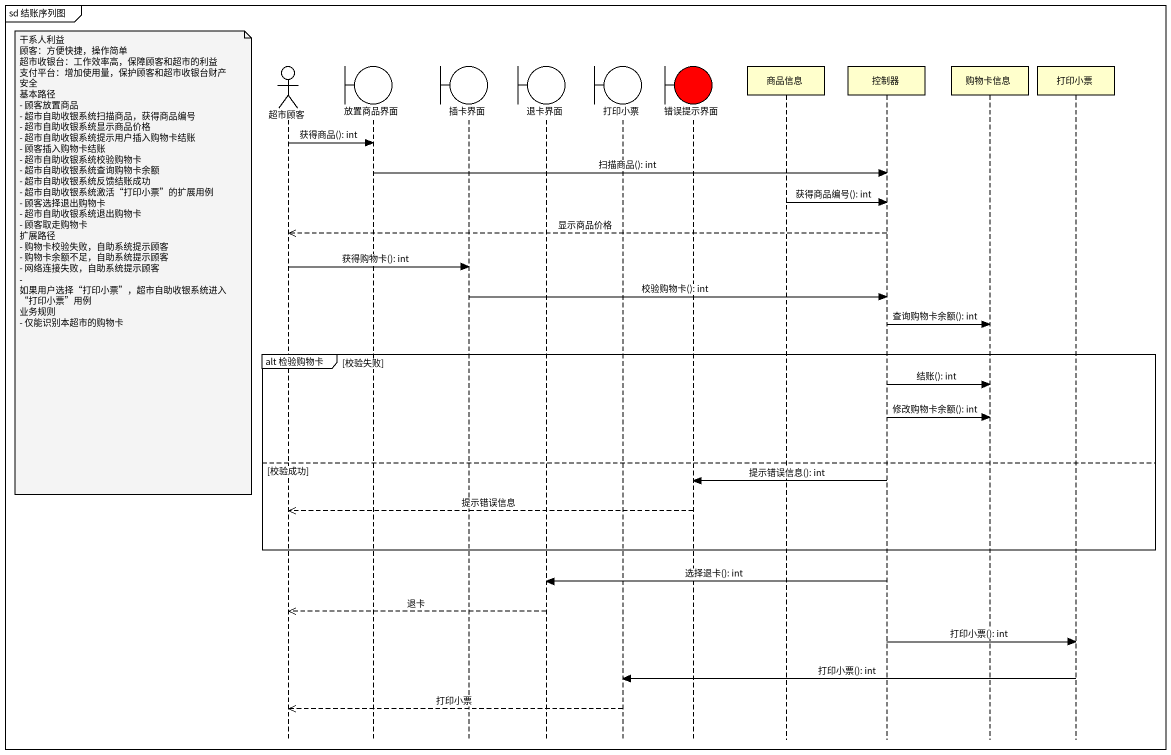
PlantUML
@startuml
mainframe sd 结账序列图
hide footbox
actor 超市顾客
boundary 放置商品界面
boundary 插卡界面
boundary 退卡界面
boundary 打印小票
boundary 错误提示界面 #FF0000
participant 商品信息
participant 控制器
participant 购物卡信息
participant "打印小票" as 打印小票_2

超市顾客 -> 放置商品界面 : 获得商品(): int
放置商品界面 -> 控制器 : 扫描商品(): int
商品信息 -> 控制器 : 获得商品编号(): int
控制器 -->> 超市顾客 : 显示商品价格
note left of 超市顾客
  干系人利益
  顾客：方便快捷，操作简单
  超市收银台：工作效率高，保障顾客和超市的利益
  支付平台：增加使用量，保护顾客和超市收银台财产安全
  基本路径
  - 顾客放置商品
  - 超市自助收银系统扫描商品，获得商品编号
  - 超市自助收银系统显示商品价格
  - 超市自助收银系统提示用户插入购物卡结账
  - 顾客插入购物卡结账
  - 超市自助收银系统校验购物卡
  - 超市自助收银系统查询购物卡余额
  - 超市自助收银系统反馈结账成功
  - 超市自助收银系统激活“打印小票”的扩展用例
  - 顾客选择退出购物卡
  - 超市自助收银系统退出购物卡
  - 顾客取走购物卡
  扩展路径
  - 购物卡校验失败，自助系统提示顾客
  - 购物卡余额不足，自助系统提示顾客
  - 网络连接失败，自助系统提示顾客
  - 如果用户选择“打印小票”，超市自助收银系统进入“打印小票”用例
  业务规则
  - 仅能识别本超市的购物卡
end note
超市顾客 -> 插卡界面 : 获得购物卡(): int
插卡界面 -> 控制器 : 校验购物卡(): int
控制器 -> 购物卡信息 : 查询购物卡余额(): int
group alt 检验购物卡 [校验失败]
  控制器 -> 购物卡信息 : 结账(): int
  控制器 -> 购物卡信息 : 修改购物卡余额(): int
else 校验成功
  控制器 -> 错误提示界面 : 提示错误信息(): int
  错误提示界面 -->> 超市顾客 : 提示错误信息
end
控制器 -> 退卡界面 : 选择退卡(): int
退卡界面 -->> 超市顾客 : 退卡
控制器 -> 打印小票_2 : 打印小票(): int
打印小票_2 -> 打印小票 : 打印小票(): int
打印小票 -->> 超市顾客 : 打印小票
@enduml
